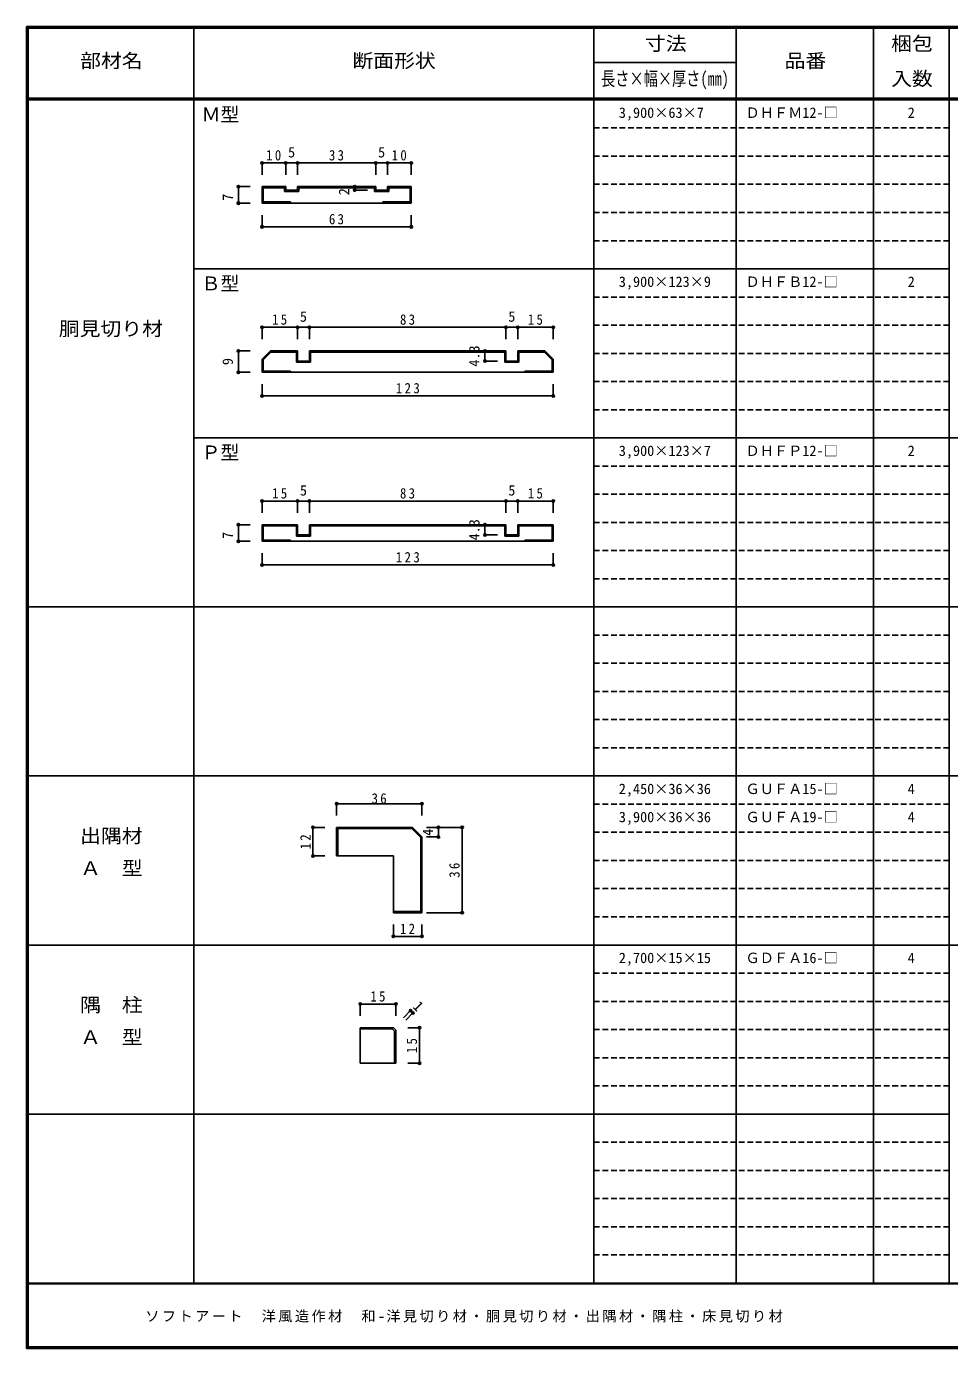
# Model space of a CAD drawing. Units: millimetres, scale not verified. Extents: x -400 to 380, y -287 to 278.
# Drawn here: x -400 to -10, y -280 to 278 of the extents above; entities that cross this region are included whole.
import ezdxf
from ezdxf.enums import TextEntityAlignment as Align

# ---------------------------------------------------------------- set-up
doc = ezdxf.new("R2010")
doc.units = ezdxf.units.MM
doc.header["$LTSCALE"] = 2
doc.header["$PDMODE"] = 32
doc.header["$PDSIZE"] = 1
doc.linetypes.add('DASHED1', pattern=[1.8, 1.2, -0.6])
for name, color, linetype in [('0-0', 7, 'Continuous'), ('0-4', 3, 'Continuous'), ('0-A', 7, 'Continuous'), ('0-B', 7, 'Continuous'), ('F-1', 7, 'DASHED1'), ('F-A', 7, 'Continuous')]:
    doc.layers.add(name, color=color, linetype=linetype)
doc.styles.add('ＭＳ ゴシック', font='')
doc.styles.get('ＭＳ ゴシック').set_extended_font_data('MS Gothic')

msp = doc.modelspace()

# ---------------------------------------------------------------- linework, layer by layer
at = {"layer": '0-4'}
for p, q in [((-300.511, 203.66), (-300.511, 210.66)), ((-290.511, 210.66), (-300.511, 210.66)), ((-300.011, 204.16), (-300.011, 210.16)), ((-291.011, 210.16), (-300.011, 210.16)), ((-291.011, 208.66), (-291.011, 210.16)), ((-285.011, 208.66), (-291.011, 208.66)), ((-290.511, 209.16), (-290.511, 210.66)), ((-285.511, 209.16), (-290.511, 209.16)), ((-285.511, 210.66), (-285.511, 209.16)), ((-252.511, 210.66), (-285.511, 210.66)), ((-285.011, 210.16), (-285.011, 208.66)), ((-253.011, 210.16), (-285.011, 210.16)), ((-253.011, 208.66), (-253.011, 210.16)), ((-247.011, 208.66), (-253.011, 208.66)), ((-252.511, 209.16), (-252.511, 210.66)), ((-247.511, 209.16), (-252.511, 209.16)), ((-247.511, 210.66), (-237.511, 210.66)), ((-247.511, 209.16), (-247.511, 210.66)), ((-247.011, 210.16), (-238.011, 210.16)), ((-247.011, 208.66), (-247.011, 210.16)), ((-238.011, 204.16), (-238.011, 210.16)), ((-237.511, 203.66), (-237.511, 210.66)), ((-237.511, 203.66), (-300.511, 203.66)), ((-300.011, 204.16), (-288.511, 204.16)), ((-288.511, 204.16), (-288.511, 203.66)), ((-249.511, 204.16), (-238.011, 204.16)), ((-249.511, 204.16), (-249.511, 203.66)), ((-296.976, 141.231), (-300.511, 137.695)), ((-296.769, 140.731), (-300.011, 137.488)), ((-285.511, 141.231), (-296.976, 141.231)), ((-286.011, 140.731), (-296.769, 140.731)), ((-286.011, 136.431), (-286.011, 140.731)), ((-285.511, 136.931), (-285.511, 141.231)), ((-197.511, 141.231), (-280.511, 141.231)), ((-280.511, 141.231), (-280.511, 136.931)), ((-198.011, 140.731), (-280.011, 140.731)), ((-280.011, 140.731), (-280.011, 136.431)), ((-198.011, 136.431), (-198.011, 140.731)), ((-197.511, 136.931), (-197.511, 141.231)), ((-181.047, 141.231), (-192.511, 141.231)), ((-192.511, 136.931), (-192.511, 141.231)), ((-181.254, 140.731), (-192.011, 140.731)), ((-192.011, 136.431), (-192.011, 140.731)), ((-178.011, 137.488), (-181.254, 140.731)), ((-177.511, 137.695), (-181.047, 141.231)), ((-300.511, 137.695), (-300.511, 132.231)), ((-280.011, 136.431), (-286.011, 136.431)), ((-280.511, 136.931), (-285.511, 136.931)), ((-192.011, 136.431), (-198.011, 136.431)), ((-192.511, 136.931), (-197.511, 136.931)), ((-178.011, 132.731), (-178.011, 137.488)), ((-177.511, 132.231), (-177.511, 137.695)), ((-177.511, 132.231), (-300.511, 132.231)), ((-288.511, 132.731), (-288.511, 132.231)), ((-189.511, 132.731), (-189.511, 132.231)), ((-189.511, 132.731), (-178.011, 132.731)), ((-300.511, 60.802), (-300.511, 67.802)), ((-285.511, 67.802), (-300.511, 67.802)), ((-286.011, 67.302), (-300.011, 67.302)), ((-300.011, 61.302), (-300.011, 67.302)), ((-286.011, 63.002), (-286.011, 67.302)), ((-285.511, 63.502), (-285.511, 67.802)), ((-280.511, 67.802), (-280.511, 63.502)), ((-197.511, 67.802), (-280.511, 67.802)), ((-280.011, 67.302), (-280.011, 63.002)), ((-198.011, 67.302), (-280.011, 67.302)), ((-198.011, 63.002), (-198.011, 67.302)), ((-197.511, 63.502), (-197.511, 67.802)), ((-192.511, 67.802), (-177.511, 67.802)), ((-192.511, 63.502), (-192.511, 67.802)), ((-192.011, 67.302), (-178.011, 67.302)), ((-192.011, 63.002), (-192.011, 67.302)), ((-178.011, 61.302), (-178.011, 67.302)), ((-177.511, 60.802), (-177.511, 67.802)), ((-280.011, 63.002), (-286.011, 63.002)), ((-280.511, 63.502), (-285.511, 63.502)), ((-192.011, 63.002), (-198.011, 63.002)), ((-192.511, 63.502), (-197.511, 63.502)), ((-177.511, 60.802), (-300.511, 60.802)), ((-300.011, 61.302), (-288.511, 61.302)), ((-288.511, 61.302), (-288.511, 60.802)), ((-189.511, 61.302), (-178.011, 61.302)), ((-189.511, 61.302), (-189.511, 60.802)), ((-268.994, -72.146), (-268.994, -60.146)), ((-236.994, -60.146), (-268.994, -60.146)), ((-268.494, -72.146), (-268.494, -60.646)), ((-237.201, -60.646), (-268.494, -60.646)), ((-233.494, -64.353), (-237.201, -60.646)), ((-232.994, -64.146), (-236.994, -60.146)), ((-233.494, -95.646), (-233.494, -64.353)), ((-232.994, -96.146), (-232.994, -64.146)), ((-268.994, -72.146), (-244.994, -72.146)), ((-244.994, -96.146), (-244.994, -72.146)), ((-244.994, -95.646), (-233.494, -95.646)), ((-244.994, -96.146), (-232.994, -96.146)), ((-259.005, -144.763), (-259.005, -159.763)), ((-245.005, -144.763), (-259.005, -144.763)), ((-244.005, -145.763), (-245.005, -144.763)), ((-245.505, -145.263), (-259.005, -145.263)), ((-244.505, -146.263), (-245.505, -145.263)), ((-244.505, -146.263), (-244.505, -159.763)), ((-244.005, -145.763), (-244.005, -159.763)), ((-259.005, -159.763), (-244.005, -159.763))]:
    msp.add_line(p, q, dxfattribs=at)
msp.add_lwpolyline([(-300.011, 137.488), (-300.011, 132.731), (-288.511, 132.731)], dxfattribs=at)
at = {"layer": '0-B', "color": 4}
for p, q in [((-300.511, 220.66), (-300.511, 215.66)), ((-300.511, 220.66), (-237.511, 220.66)), ((-290.511, 220.66), (-290.511, 215.66)), ((-285.511, 220.66), (-285.511, 215.66)), ((-252.511, 220.66), (-252.511, 215.66)), ((-247.511, 220.66), (-247.511, 215.66)), ((-237.511, 220.66), (-237.511, 215.66)), ((-310.511, 210.66), (-305.511, 210.66)), ((-310.511, 210.66), (-310.511, 203.66)), ((-261.376, 210.66), (-256.038, 210.66)), ((-261.376, 210.66), (-261.376, 209.16)), ((-261.376, 209.16), (-256.038, 209.16)), ((-310.511, 203.66), (-305.511, 203.66)), ((-300.511, 193.66), (-300.511, 198.66)), ((-237.511, 193.66), (-237.511, 198.66)), ((-237.511, 193.66), (-237.511, 198.66)), ((-300.511, 193.66), (-237.511, 193.66)), ((-300.511, 151.231), (-177.511, 151.231)), ((-300.511, 151.231), (-300.511, 146.231)), ((-285.511, 151.231), (-285.511, 146.231)), ((-280.511, 151.231), (-280.511, 146.231)), ((-197.511, 151.231), (-197.511, 146.231)), ((-192.511, 151.231), (-192.511, 146.231)), ((-177.511, 151.231), (-177.511, 146.231)), ((-310.511, 141.231), (-310.511, 132.231)), ((-310.511, 141.231), (-305.511, 141.231)), ((-206.376, 141.231), (-206.376, 136.931)), ((-206.376, 141.231), (-201.038, 141.231)), ((-206.376, 136.931), (-201.038, 136.931)), ((-310.511, 132.231), (-305.511, 132.231)), ((-300.511, 122.231), (-300.511, 127.231)), ((-177.511, 122.231), (-177.511, 127.231)), ((-300.511, 122.231), (-177.511, 122.231)), ((-300.511, 77.802), (-300.511, 72.802)), ((-300.511, 77.802), (-177.511, 77.802)), ((-285.511, 77.802), (-285.511, 72.802)), ((-280.511, 77.802), (-280.511, 72.802)), ((-197.511, 77.802), (-197.511, 72.802)), ((-192.511, 77.802), (-192.511, 72.802)), ((-177.511, 77.802), (-177.511, 72.802)), ((-310.511, 67.802), (-305.511, 67.802)), ((-310.511, 67.802), (-310.511, 60.802)), ((-206.376, 67.802), (-201.038, 67.802)), ((-206.376, 67.802), (-206.376, 63.502)), ((-206.376, 63.502), (-201.038, 63.502)), ((-310.511, 60.802), (-305.511, 60.802)), ((-300.511, 50.802), (-300.511, 55.802)), ((-300.511, 50.802), (-177.511, 50.802)), ((-177.511, 50.802), (-177.511, 55.802)), ((-268.994, -50.146), (-232.994, -50.146)), ((-268.994, -50.146), (-268.994, -55.146)), ((-232.994, -50.146), (-232.994, -55.146)), ((-278.994, -60.146), (-278.994, -72.146)), ((-278.994, -60.146), (-273.994, -60.146)), ((-215.994, -60.146), (-230.994, -60.146)), ((-225.994, -60.146), (-225.994, -64.146)), ((-215.994, -60.146), (-215.994, -96.146)), ((-225.994, -64.146), (-230.994, -64.146)), ((-278.994, -72.146), (-273.994, -72.146)), ((-215.994, -96.146), (-230.994, -96.146)), ((-244.994, -106.146), (-244.994, -101.146)), ((-244.994, -106.146), (-232.994, -106.146)), ((-232.994, -106.146), (-232.994, -101.146)), ((-259.005, -134.763), (-244.005, -134.763)), ((-259.005, -134.763), (-259.005, -139.763)), ((-244.005, -134.763), (-244.005, -139.763)), ((-237.768, -137.527), (-240.763, -140.521)), ((-236.768, -138.527), (-239.763, -141.521)), ((-236.768, -138.527), (-237.768, -137.527)), ((-234.005, -144.763), (-239.005, -144.763)), ((-234.005, -144.763), (-234.005, -159.763)), ((-234.005, -159.763), (-239.005, -159.763))]:
    msp.add_line(p, q, dxfattribs=at)
at = {"layer": '0-B'}
for p in [(-300.511, 220.66), (-290.511, 220.66), (-285.511, 220.66), (-252.511, 220.66), (-247.511, 220.66), (-237.511, 220.66), (-310.511, 210.66), (-261.376, 210.66), (-261.376, 209.16), (-310.511, 203.66), (-300.511, 193.66), (-237.511, 193.66), (-300.511, 151.231), (-285.511, 151.231), (-280.511, 151.231), (-197.511, 151.231), (-192.511, 151.231), (-177.511, 151.231), (-310.511, 141.231), (-206.376, 141.231), (-206.376, 136.931), (-310.511, 132.231), (-300.511, 122.231), (-177.511, 122.231), (-300.511, 77.802), (-285.511, 77.802), (-280.511, 77.802), (-197.511, 77.802), (-192.511, 77.802), (-177.511, 77.802), (-310.511, 67.802), (-206.376, 67.802), (-206.376, 63.502), (-310.511, 60.802), (-300.511, 50.802), (-177.511, 50.802), (-268.994, -50.146), (-232.994, -50.146), (-278.994, -60.146), (-225.994, -60.146), (-215.994, -60.146), (-225.994, -64.146), (-278.994, -72.146), (-215.994, -96.146), (-244.994, -106.146), (-232.994, -106.146), (-259.005, -134.763), (-244.005, -134.763), (-237.768, -137.527), (-236.768, -138.527), (-234.005, -144.763), (-234.005, -159.763)]:
    msp.add_point(p, dxfattribs=at)
at = {"layer": 'F-1', "color": 6, "linetype": 'Continuous'}
for p, q in [((-400, 278.333), (-400, -280.333)), ((-400, 278), (380, 278)), ((-400, 277.667), (380, 277.667)), ((-399.667, 278.333), (-399.667, -280.333)), ((-399.333, 278.333), (-399.333, -280.333)), ((-10.333, 278.337), (-10.333, -253)), ((380, 248), (-400, 248)), ((380, 247.333), (-400, 247.333)), ((380, -252.667), (-400, -252.667)), ((380, -253), (-400, -253)), ((380, -279.667), (-400, -279.667)), ((380, -280), (-400, -280)), ((380, -280.333), (-400, -280.333))]:
    msp.add_line(p, q, dxfattribs=at)
at = {"layer": 'F-1', "linetype": 'Continuous'}
for p, q in [((-329.333, 278.333), (-329.333, -252.667)), ((-160.333, 278.337), (-160.333, -253)), ((-100.333, 278.337), (-100.333, -253)), ((-42.333, 278.337), (-42.333, -253)), ((-160.333, 263.167), (-100.333, 263.167)), ((-329.333, 175.905), (-10.333, 175.905)), ((-329.333, 104.476), (379.333, 104.476)), ((-399.333, 33.048), (379.333, 33.048)), ((-399.333, -38.381), (-10.333, -38.381)), ((-10.333, -38.381), (379.333, -38.381)), ((-399.333, -109.81), (379.333, -109.81)), ((-399.333, -181.238), (-10.333, -181.238))]:
    msp.add_line(p, q, dxfattribs=at)
at = {"layer": 'F-1'}
for p, q in [((-160.333, 235.429), (-10.333, 235.429)), ((-160.333, 223.524), (-10.333, 223.524)), ((-160.333, 211.619), (-10.333, 211.619)), ((-160.333, 199.714), (-10.333, 199.714)), ((-160.333, 187.81), (-10.333, 187.81)), ((-160.333, 164), (-10.333, 164)), ((-160.333, 152.095), (-10.333, 152.095)), ((-160.333, 140.191), (-10.333, 140.191)), ((-160.333, 128.286), (-10.333, 128.286)), ((-160.333, 116.381), (-10.333, 116.381)), ((-160.333, 92.571), (-10.333, 92.571)), ((-160.333, 80.667), (-10.333, 80.667)), ((-160.333, 68.762), (-10.333, 68.762)), ((-160.333, 56.857), (-10.333, 56.857)), ((-160.333, 44.952), (-10.333, 44.952)), ((-160.333, 21.143), (-10.333, 21.143)), ((-160.333, 9.238), (-10.333, 9.238)), ((-160.333, -2.667), (-10.333, -2.667)), ((-160.333, -14.571), (-10.333, -14.571)), ((-160.333, -26.476), (-10.333, -26.476)), ((-160.333, -50.286), (-10.333, -50.286)), ((-160.333, -62.19), (-10.333, -62.19)), ((-160.333, -74.095), (-10.333, -74.095)), ((-160.333, -86), (-10.333, -86)), ((-160.333, -97.905), (-10.333, -97.905)), ((-160.333, -121.714), (-10.333, -121.714)), ((-160.333, -133.619), (-10.333, -133.619)), ((-160.333, -145.524), (-10.333, -145.524)), ((-160.333, -157.429), (-10.333, -157.429)), ((-160.333, -169.333), (-10.333, -169.333)), ((-160.333, -193.143), (-10.333, -193.143)), ((-160.333, -205.048), (-10.333, -205.048)), ((-160.333, -216.952), (-10.333, -216.952)), ((-160.333, -228.857), (-10.333, -228.857)), ((-160.333, -240.762), (-10.333, -240.762))]:
    msp.add_line(p, q, dxfattribs=at)
at = {"layer": 'F-1', "color": 6, "linetype": 'Continuous'}
msp.add_lwpolyline([(-400, 278.333), (380, 278.333), (380, -280.333)], dxfattribs=at)

# ---------------------------------------------------------------- texts
at = {"layer": '0-0', "style": 'ＭＳ ゴシック'}
for s, p in [('Ｍ型', (-326.067, 236.486)), ('Ｂ型', (-326.067, 165.058)), ('Ｐ型', (-326.067, 93.629))]:
    msp.add_text(s, height=5.865, dxfattribs=at).set_placement(p, align=Align.BOTTOM_LEFT)
at = {"layer": '0-A', "style": 'ＭＳ ゴシック'}
for s, p in [('3,900×63×7', (-149.833, 238.381)), ('ＤＨＦＭ12-□', (-96.333, 238.381)), ('2', (-27.833, 238.381)), ('3,900×123×9', (-149.833, 166.952)), ('ＤＨＦＢ12-□', (-96.333, 166.952)), ('2', (-27.833, 166.952)), ('3,900×123×7', (-149.833, 95.524)), ('ＤＨＦＰ12-□', (-96.333, 95.524)), ('2', (-27.833, 95.524)), ('2,450×36×36', (-149.833, -47.333)), ('ＧＵＦＡ15-□', (-96.333, -47.333)), ('4', (-27.833, -47.333)), ('3,900×36×36', (-149.833, -59.238)), ('ＧＵＦＡ19-□', (-96.333, -59.238)), ('4', (-27.833, -59.238)), ('2,700×15×15', (-149.833, -118.762)), ('ＧＤＦＡ16-□', (-96.333, -118.762)), ('4', (-27.833, -118.762))]:
    msp.add_text(s, height=4.399, dxfattribs=at).set_placement(p, align=Align.BOTTOM_LEFT)
at = {"layer": '0-A', "style": 'ＭＳ ゴシック', "width": 1.1}
for s, p in [('胴見切り材', (-386.333, 145.913)), ('出隅材', (-377.333, -68.373)), ('Ａ\u3000型', (-377.333, -82.039)), ('隅\u3000柱', (-377.333, -139.801)), ('Ａ\u3000型', (-377.333, -153.467))]:
    msp.add_text(s, height=5.865, dxfattribs=at).set_placement(p, align=Align.BOTTOM_LEFT)
at = {"layer": '0-B', "style": 'ＭＳ ゴシック'}
for p in [(-289.511, 221.66), (-251.511, 221.66), (-284.511, 152.231), (-196.511, 152.231), (-284.511, 78.802), (-196.511, 78.802)]:
    msp.add_text('5', height=4.399, dxfattribs=at).set_placement(p, align=Align.BOTTOM_LEFT)
for s, rotation, p in [('7', 90, (-311.511, 204.66)), ('2', 90, (-262.376, 207.01)), ('4.3', 90, (-207.376, 134.581)), ('9', 90, (-311.511, 135.231)), ('4.3', 90, (-207.376, 61.152)), ('7', 90, (-311.511, 61.802)), ('4', 90, (-226.994, -63.646)), ('1', 315, (-238.02, -137.041))]:
    msp.add_text(s, height=4.399, rotation=rotation, dxfattribs=at).set_placement(p, align=Align.BOTTOM_LEFT)
at = {"layer": '0-B', "char_height": 4.399, "attachment_point": 7, "style": 'ＭＳ ゴシック'}
for s, insert in [('\\T1.36;\\W0.9;10', (-298.761, 221.66)), ('\\T1.36;\\W0.9;33', (-272.261, 221.66)), ('\\T1.36;\\W0.9;10', (-245.761, 221.66)), ('\\T1.36;\\W0.9;63', (-272.261, 194.66)), ('\\T1.36;\\W0.9;15', (-296.261, 152.231)), ('\\T1.36;\\W0.9;83', (-242.261, 152.231)), ('\\T1.36;\\W0.9;15', (-188.261, 152.231)), ('\\T1.38;\\W0.9;123', (-244.011, 123.231)), ('\\T1.36;\\W0.9;15', (-296.261, 78.802)), ('\\T1.36;\\W0.9;83', (-242.261, 78.802)), ('\\T1.36;\\W0.9;15', (-188.261, 78.802)), ('\\T1.38;\\W0.9;123', (-244.011, 51.802)), ('\\T1.36;\\W0.9;36', (-254.244, -50.146)), ('\\T1.36;\\W0.9;12', (-242.244, -105.146)), ('\\T1.36;\\W0.9;15', (-254.755, -133.763))]:
    msp.add_mtext(s, dxfattribs=dict(at, insert=insert))
at = {"layer": '0-B', "char_height": 4.399, "attachment_point": 7, "rotation": 90, "style": 'ＭＳ ゴシック'}
for s, insert in [('\\T1.36;\\W0.9;12', (-279.994, -69.396)), ('\\T1.36;\\W0.9;36', (-216.994, -81.396)), ('\\T1.36;\\W0.9;15', (-235.005, -155.513))]:
    msp.add_mtext(s, dxfattribs=dict(at, insert=insert))
at = {"layer": 'F-A', "style": 'ＭＳ ゴシック'}
for s, width, p in [('寸法', 1.1, (-138.833, 266.417)), ('梱包', 1.1, (-34.833, 266.417)), ('部材名', 1.1, (-377.333, 259.167)), ('断面形状', 1.1, (-262.333, 259.167)), ('品番', 1.1, (-79.833, 259.167)), ('長さ×幅×厚さ(㎜)', 0.75, (-157.333, 251.583)), ('入数', 1.1, (-34.833, 251.583))]:
    msp.add_text(s, height=5.865, dxfattribs=dict(at, width=width)).set_placement(p, align=Align.BOTTOM_LEFT)
at = {"layer": 'F-A', "insert": (-349.836, -269.333), "char_height": 4.399, "attachment_point": 7, "style": 'ＭＳ ゴシック'}
msp.add_mtext('\\T1.17;ソフトアート\u3000洋風造作材\u3000和-洋見切り材・胴見切り材・出隅材・隅柱・床見切り材', dxfattribs=at)

doc.saveas('drawing.dxf')
